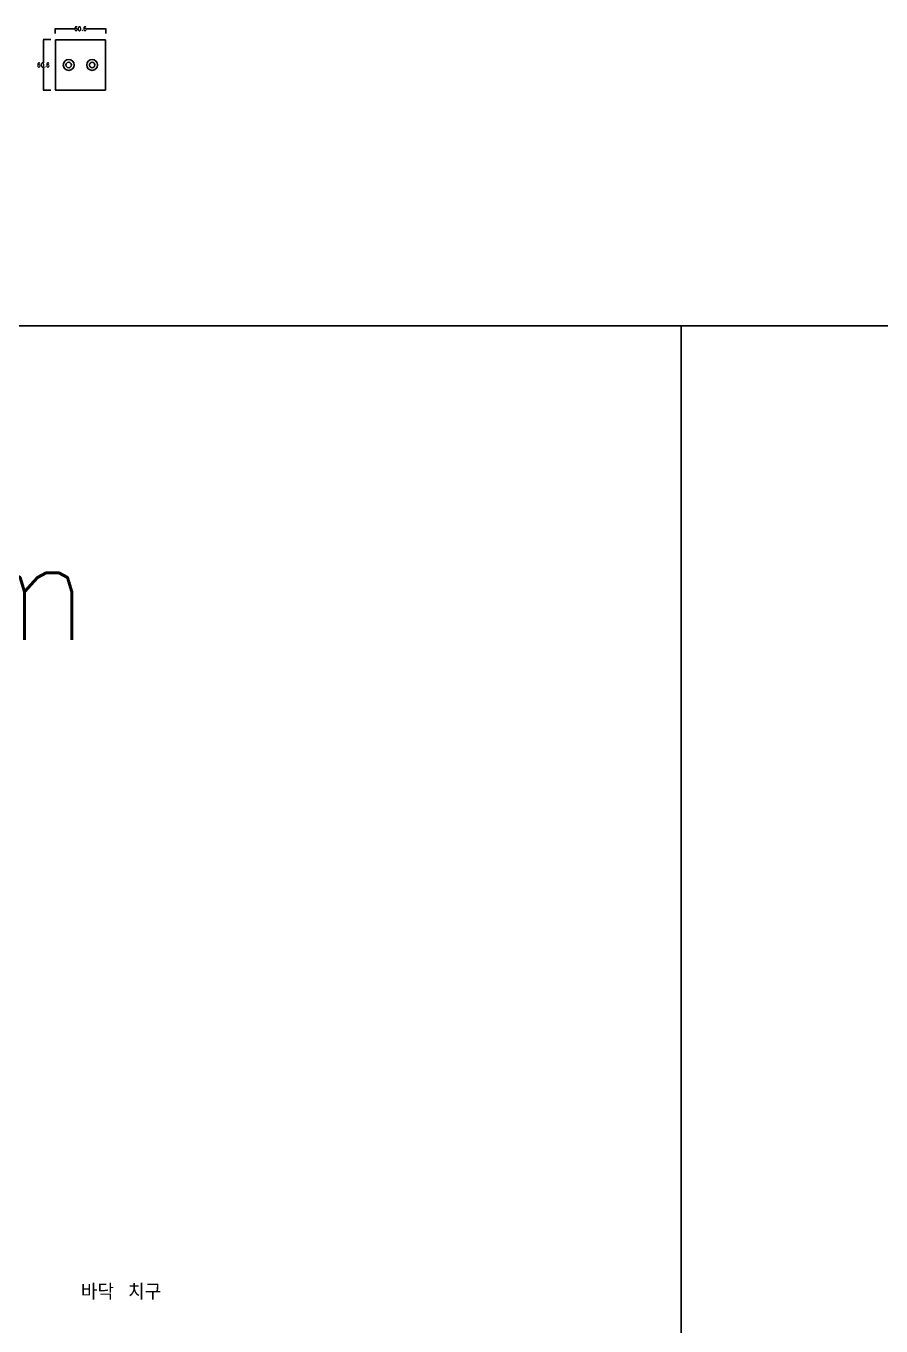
# Model space of a CAD drawing. Header units: millimetres. Extents: x 13291 to 28291, y 200 to 6643.
# Drawn here: x 21508 to 22530, y 5004 to 6558 of the extents above; entities that cross this region are included whole.
import ezdxf

# ---------------------------------------------------------------- set-up
doc = ezdxf.new("R2010")
doc.units = ezdxf.units.MM
for name, color, linetype in [('TEXT', 3, 'Continuous'), ('볼트 구멍', 7, 'Continuous'), ('치구', 7, 'Continuous'), ('치수', 7, 'Continuous')]:
    doc.layers.add(name, color=color, linetype=linetype)
doc.styles.get("Standard").update_dxf_attribs({"font": 'txt.shx', "bigfont": 'whgtxt.shx'})
doc.dimstyles.get("Standard").update_dxf_attribs({"dimtxt": 7, "dimasz": 0.18, "dimexe": 0.18, "dimexo": 0.0625, "dimgap": 0.09, "dimtad": 0, "dimtih": 1, "dimtoh": 1, "dimdec": 1, "dimzin": 0, "dimdsep": 46, "dimtxsty": 'Standard', "dimcen": 0.09, "dimadec": 0, "dimazin": 0, "dimtfac": 1, "dimtdec": 1, "dimtofl": 0, "dimtmove": 0, "dimatfit": 3, "dimfxl": 0, "dimtolj": 1, "dimtzin": 0, "dimarcsym": 0})

# ---------------------------------------------------------------- blocks, each defined once
blk = doc.blocks.new('*D466')
at = {"layer": 'Defpoints', "color": 0, "linetype": 'Continuous'}
for p in [(21543.2, 6549.1), (21603.8, 6555), (21603.8, 6549.1)]:
    blk.add_point(p, dxfattribs=at)
at = {"layer": '치수', "color": 0, "linetype": 'Continuous', "lineweight": -2}
for p, q in [((21543.2, 6549.2), (21543.2, 6555.2)), ((21543.4, 6555), (21566.3, 6555)), ((21603.6, 6555), (21580.7, 6555)), ((21603.8, 6549.2), (21603.8, 6555.2))]:
    blk.add_line(p, q, dxfattribs=at)
at = {"layer": '치수', "color": 0, "linetype": 'Continuous'}
for points in [[(21543.4, 6555.1), (21543.4, 6555), (21543.2, 6555)], [(21603.6, 6555.1), (21603.6, 6555), (21603.8, 6555)]]:
    blk.add_solid(points, dxfattribs=at)
at = {"layer": '치수', "color": 0, "linetype": 'Continuous', "insert": (21573.5, 6555), "char_height": 5, "attachment_point": 5}
blk.add_mtext('\\A1;60.6', dxfattribs=at)
blk = doc.blocks.new('*D467')
at = {"layer": 'Defpoints', "color": 0, "linetype": 'Continuous'}
for p in [(21538.1, 6542), (21529.2, 6481.4), (21538.1, 6481.4)]:
    blk.add_point(p, dxfattribs=at)
at = {"layer": '치수', "color": 0, "linetype": 'Continuous', "lineweight": -2}
for p, q in [((21538, 6542), (21529, 6542)), ((21529.2, 6541.9), (21529.2, 6514.3)), ((21529.2, 6481.6), (21529.2, 6509.1)), ((21538, 6481.4), (21529, 6481.4))]:
    blk.add_line(p, q, dxfattribs=at)
at = {"layer": '치수', "color": 0, "linetype": 'Continuous'}
for points in [[(21529.1, 6541.9), (21529.2, 6541.9), (21529.2, 6542)], [(21529.1, 6481.6), (21529.2, 6481.6), (21529.2, 6481.4)]]:
    blk.add_solid(points, dxfattribs=at)
at = {"layer": '치수', "color": 0, "linetype": 'Continuous', "insert": (21529.2, 6511.7), "char_height": 5, "attachment_point": 5}
blk.add_mtext('\\A1;60.6', dxfattribs=at)

msp = doc.modelspace()

# ---------------------------------------------------------------- linework, layer by layer
at = {"layer": 'TEXT', "color": 6}
for points in [[(19291.441, 4699.699), (19291.441, 6199.699), (22291.441, 6199.699), (22291.441, 4699.699)], [(22291.441, 4699.699), (22291.441, 6199.699), (25291.441, 6199.699), (25291.441, 4699.699)]]:
    msp.add_lwpolyline(points, close=True, dxfattribs=at)
at = {"layer": '볼트 구멍', "color": 6}
for centre in [(21559.499, 6511.737), (21587.499, 6511.737)]:
    msp.add_circle(centre, 6.5, dxfattribs=at)
at = {"layer": '볼트 구멍', "color": 3}
for centre in [(21559.499, 6511.737), (21587.499, 6511.737)]:
    msp.add_circle(centre, 3.25, dxfattribs=at)
at = {"layer": '치구'}
msp.add_lwpolyline([(21543.549, 6541.687), (21543.549, 6481.787), (21603.449, 6481.787), (21603.449, 6541.687)], close=True, dxfattribs=at)

# ---------------------------------------------------------------- texts
at = {"layer": 'TEXT', "color": 3}
msp.add_text('상 시접 기본 30mm', height=120, dxfattribs=at).set_placement((20113.877, 5824.522))
at = {"layer": 'TEXT', "linetype": 'Continuous'}
msp.add_text('바닥 치구', height=18.75, dxfattribs=at).set_placement((21574.047, 5035.694))

# ---------------------------------------------------------------- dimensions: what is measured, and where the dimension line sits
at = {"layer": '치수', "color": 4, "linetype": 'Continuous'}
dim = msp.add_linear_dim(base=(21603.799, 6555.028), p1=(21543.199, 6549.144), p2=(21603.799, 6549.144), dimstyle='Standard', override={"dimtxt": 5}, dxfattribs=at)
dim.commit()
dim.dimension.update_dxf_attribs({"geometry": '*D466', "text_midpoint": (21573.499, 6555.028)})
dim = msp.add_linear_dim(base=(21529.153, 6481.437), p1=(21538.058, 6542.037), p2=(21538.058, 6481.437), angle=90, dimstyle='Standard', override={"dimtxt": 5}, dxfattribs=at)
dim.commit()
dim.dimension.update_dxf_attribs({"geometry": '*D467', "text_midpoint": (21529.153, 6511.737)})

doc.saveas('drawing.dxf')
